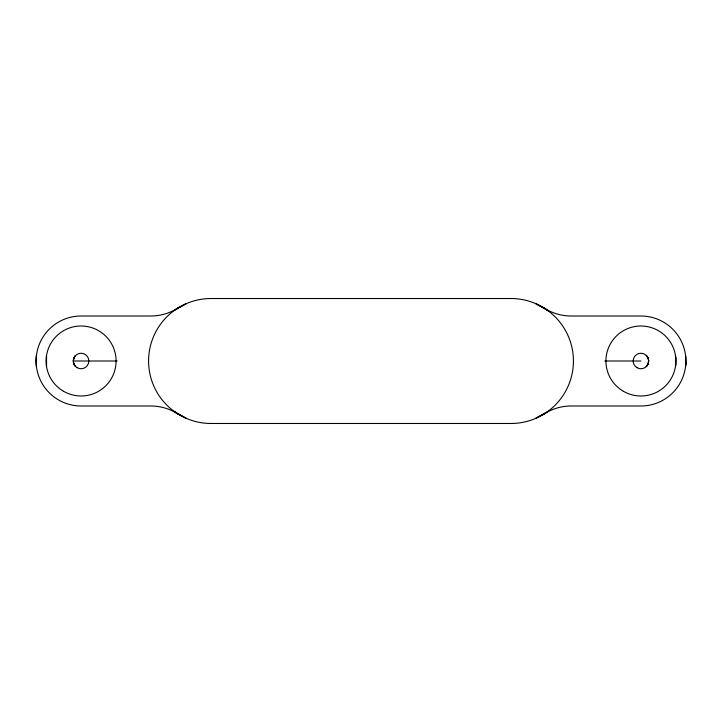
<?xml version="1.0" encoding="UTF-8"?>
<svg xmlns="http://www.w3.org/2000/svg" width="722" height="722" viewBox="0 0 722 722"><rect width="100%" height="100%" fill="white"/><g stroke="black" fill="none" stroke-linecap="round" stroke-linejoin="round"><path stroke-width="1.08" d="M75.052 356.145C73.391 358.184 72.886 361.072 73.77 363.554C73.978 364.881 77.092 368.184 74.664 365.323C71.965 362.85 74.195 355.883 75.368 355.765M685.81 363.825L685.584 355.711M685.801 363.987L685.62 365.973M685.683 365.431L685.602 355.811M675.485 366.388L675.801 358.32M675.711 364.619L675.476 355.549L675.792 358.184M675.711 364.682L675.503 366.262M46.524 355.531L46.515 366.388M46.479 355.856L46.506 366.307M646.957 365.855C649.177 363.247 649.277 358.708 646.849 356.018M646.849 365.982L646.217 366.65L648.275 363.41L648.627 360.251L647.995 357.85L646.253 355.386M174.932 310.018L186.041 303.745L177.576 308.24A49.98 49.98 0 0 1 150.808 316.01L81.09 316.01A44.99 44.99 0 0 0 36.1 361L36.452 366.65M547.068 411.982L535.959 418.255L545.985 412.74M176.015 309.26L179.814 306.904M542.195 415.105L544.424 413.76A49.98 49.98 0 0 1 571.192 405.99L640.91 405.99A44.99 44.99 0 0 0 685.9 361A44.99 44.99 0 0 0 640.91 316.01L571.192 316.01A49.98 49.98 0 0 1 544.424 308.24L542.195 306.886M73.328 361L117.135 361M604.865 361L640.91 361M176.24 412.885L186.05 418.264L174.877 411.919M179.805 415.114L177.576 413.76A49.98 49.98 0 0 0 150.808 405.99L81.09 405.99A44.99 44.99 0 0 1 36.1 361L36.452 355.386L36.443 366.559M545.805 309.142L535.95 303.736L547.123 310.081M546.563 309.684L548.151 310.821M173.849 411.179L175.437 412.316M510.95 298.52L211.05 298.52A62.48 62.48 0 0 0 148.57 361A62.48 62.48 0 0 0 211.05 423.48L510.95 423.48A62.48 62.48 0 0 0 573.43 361A62.48 62.48 0 0 0 510.95 298.52M77.209 367.706A7.743 7.743 0 0 0 88.833 361A7.743 7.743 0 0 0 77.209 354.294A7.743 7.743 0 0 0 77.209 367.706M637.039 367.706A7.743 7.743 0 0 0 648.663 361A7.743 7.743 0 0 0 637.039 354.294A7.743 7.743 0 0 0 637.039 367.706M63.59 391.306A34.99 34.99 0 0 0 116.08 361A34.99 34.99 0 0 0 63.59 330.694A34.99 34.99 0 0 0 63.59 391.306M623.42 391.306A34.99 34.99 0 0 0 675.9 361A34.99 34.99 0 0 0 623.42 330.694A34.99 34.99 0 0 0 623.42 391.306"/></g></svg>
